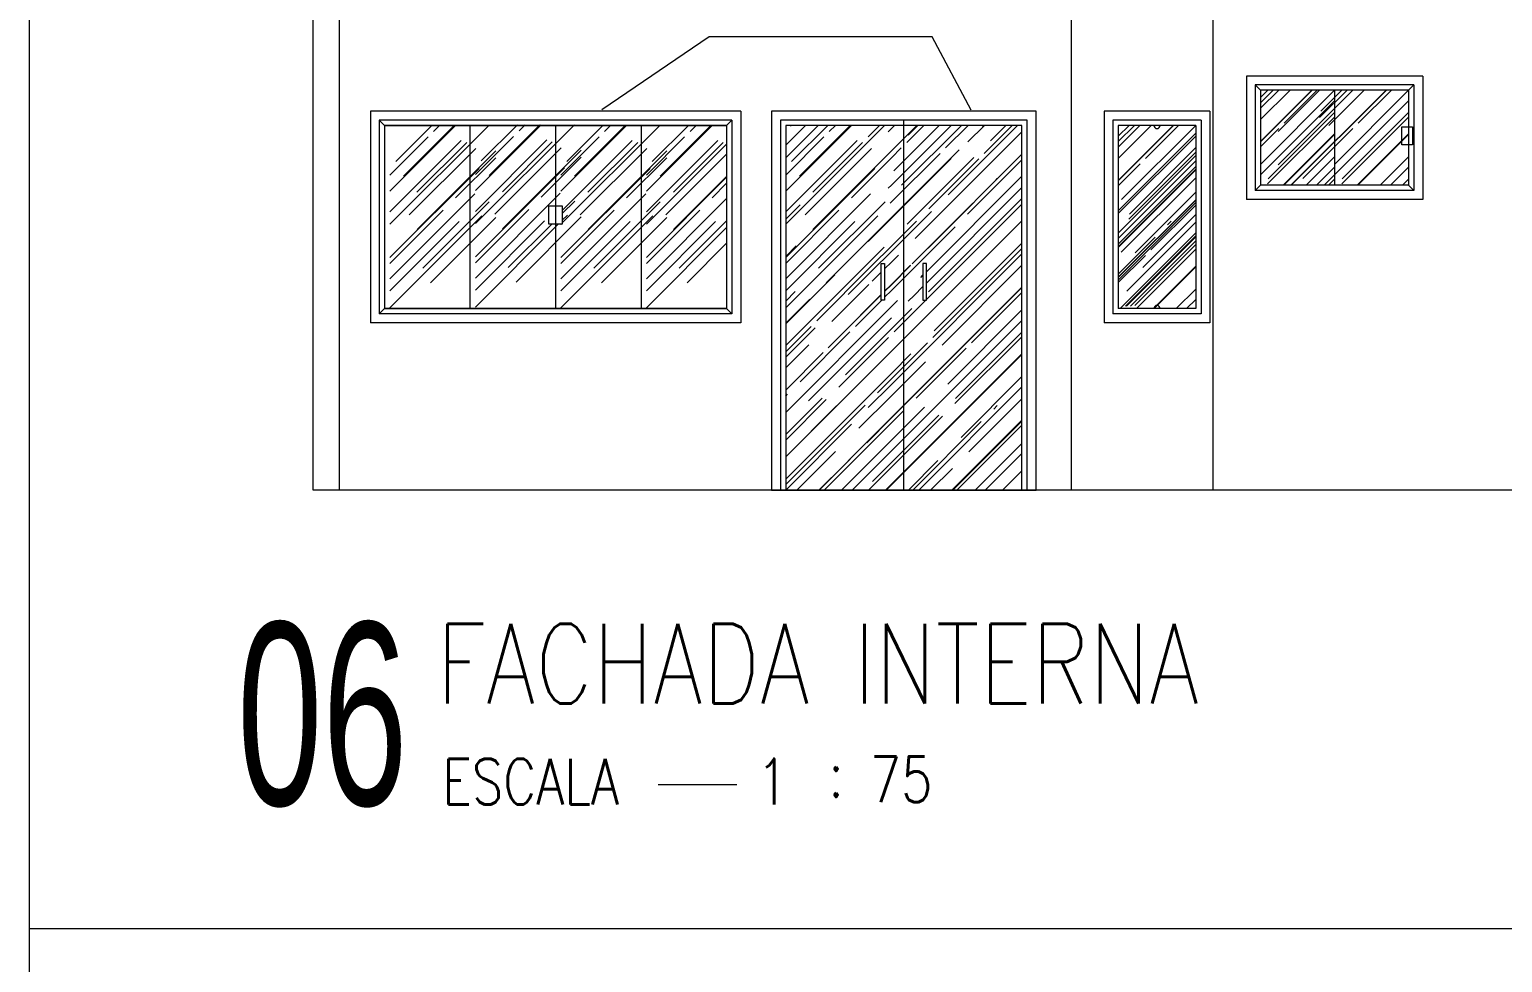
# Model space of a CAD drawing. Header units: millimetres. Extents: x 4595 to 4915, y 2085 to 2243.
# Drawn here: x 4652.58 to 4660.94, y 2150.26 to 2155.56 of the extents above; entities that cross this region are included whole.
import ezdxf
from ezdxf.enums import TextEntityAlignment as Align

# ---------------------------------------------------------------- set-up
doc = ezdxf.new("R2010")
doc.units = ezdxf.units.MM
doc.header["$LTSCALE"] = 0.8
for name, color, linetype in [('10', 254, 'Continuous'), ('COTAS', 7, 'Continuous'), ('PAGPISO', 8, 'Continuous'), ('PORTAS', 3, 'Continuous'), ('TEXTO0', 7, 'Continuous')]:
    doc.layers.add(name, color=color, linetype=linetype)
for name, color, linetype, lineweight in [('E-TXT-G', 3, 'Continuous', 30), ('E-TXT-W', 7, 'Continuous', 15), ('E-TXT-Y', 2, 'Continuous', 40)]:
    doc.layers.add(name, color=color, linetype=linetype, lineweight=lineweight)
doc.styles.add('REG140', font='romans.shx', dxfattribs={"width": 0.8, "height": 0.35})
doc.styles.add('REG80', font='romans.shx', dxfattribs={"width": 0.8, "height": 0.1})
doc.styles.add('SANSSERIF', font='sas_____.pfb', dxfattribs={"height": 1})
doc.styles.add('SANSSERIF2', font='sanssb__.ttf', dxfattribs={"width": 0.8})

# ---------------------------------------------------------------- blocks, each defined once
blk = doc.blocks.new('IND_DES')
at = {"layer": 'E-TXT-W'}
blk.add_line((0.0269, -0.2428), (0.1984, -0.2428), dxfattribs=at)
at = {"layer": 'E-TXT-G', "style": 'REG80', "width": 0.8}
for s, p in [('ESCALA', (-0.4463, -0.2864)), ('1', (0.2426, -0.2864)), (':', (0.3988, -0.2706))]:
    blk.add_text(s, height=0.1, dxfattribs=at).set_placement(p)
blk.add_attdef('ESCALA', (0.4897, -0.2812), '', height=0.1, dxfattribs=at)
at = {"layer": 'E-TXT-W', "style": 'SANSSERIF2', "width": 0.6}
blk.add_attdef('00', text='', height=0.4, dxfattribs=at).set_placement((-0.7083, -0.2881), align=Align.CENTER)
at = {"layer": 'E-TXT-Y', "style": 'REG140', "width": 0.8}
for tag, p in [('PROJETO', (-0.4563, 0.1829)), ('DESENHO', (-0.4582, -0.0658))]:
    blk.add_attdef(tag, p, '', height=0.175, dxfattribs=at)

msp = doc.modelspace()

# ---------------------------------------------------------------- linework, layer by layer
at = {"layer": '10', "color": 0, "lineweight": 13}
for p, q in [((4658.2145, 2155.013), (4656.8745, 2155.013)), ((4656.8745, 2155.013), (4656.8745, 2152.943)), ((4657.5445, 2152.943), (4657.5445, 2155.043)), ((4658.2145, 2152.943), (4658.2145, 2155.013)), ((4657.5445, 2152.943), (4657.5445, 2154.143)), ((4656.7945, 2152.943), (4658.2945, 2152.943))]:
    msp.add_line(p, q, dxfattribs=at)
for points in [[(4658.2945, 2152.943), (4658.2945, 2155.093), (4656.7945, 2155.093), (4656.7945, 2152.943)], [(4656.8445, 2152.943), (4658.2445, 2152.943), (4658.2445, 2155.043), (4656.8445, 2155.043), (4656.8445, 2152.943)]]:
    msp.add_lwpolyline(points, dxfattribs=at)
at = {"layer": 'COTAS', "color": 0, "lineweight": 13}
for points in [[(4657.4165, 2154.2296), (4657.4357, 2154.2296), (4657.4357, 2154.0214), (4657.4165, 2154.0214)], [(4657.6725, 2154.2296), (4657.6533, 2154.2296), (4657.6533, 2154.0214), (4657.6725, 2154.0214)]]:
    msp.add_lwpolyline(points, close=True, dxfattribs=at)
at = {"layer": 'PAGPISO', "color": 0, "lineweight": 13}
for p, q in [((4659.567, 2154.7918), (4659.9881, 2155.213)), ((4659.5681, 2155.1098), (4659.6713, 2155.213)), ((4659.5681, 2154.9212), (4659.8599, 2155.213)), ((4659.5681, 2155.1418), (4659.6392, 2155.213)), ((4659.5681, 2155.172), (4659.6091, 2155.213)), ((4659.5681, 2155.0457), (4659.7354, 2155.213)), ((4659.5681, 2154.9193), (4659.8618, 2155.213)), ((4659.6681, 2154.9784), (4659.9027, 2155.213)), ((4659.6681, 2154.7898), (4660.0913, 2155.213)), ((4659.6681, 2154.9784), (4659.9027, 2155.213)), ((4659.7028, 2155.0257), (4659.8901, 2155.213)), ((4659.7399, 2154.673), (4660.2799, 2155.213)), ((4659.7418, 2154.673), (4660.2818, 2155.213)), ((4659.9031, 2155.0568), (4660.0592, 2155.213)), ((4659.9106, 2155.0945), (4660.0291, 2155.213)), ((4659.9549, 2155.0125), (4660.1554, 2155.213)), ((4659.987, 2154.7918), (4660.4081, 2155.213)), ((4660.1228, 2155.0257), (4660.3101, 2155.213)), ((4659.5681, 2154.7326), (4659.9881, 2155.1526)), ((4659.6113, 2154.7098), (4659.9881, 2155.0866)), ((4659.9285, 2154.673), (4660.4081, 2155.1526)), ((4660.0313, 2154.7098), (4660.4081, 2155.0866)), ((4654.6293, 2154.6402), (4655.002, 2155.013)), ((4654.6293, 2154.4516), (4655.1906, 2155.013)), ((4654.6627, 2154.8076), (4654.8681, 2155.013)), ((4654.707, 2154.7255), (4654.9945, 2155.013)), ((4654.8768, 2154.9782), (4654.9115, 2155.013)), ((4655.1143, 2154.6438), (4655.487, 2155.0166)), ((4655.1143, 2154.4552), (4655.6756, 2155.0166)), ((4655.1477, 2154.8112), (4655.3531, 2155.0166)), ((4655.192, 2154.7291), (4655.4795, 2155.0166)), ((4655.3618, 2154.9818), (4655.3965, 2155.0166)), ((4655.5993, 2154.6402), (4655.972, 2155.013)), ((4655.6069, 2154.4592), (4656.1606, 2155.013)), ((4655.6327, 2154.8076), (4655.8381, 2155.013)), ((4655.677, 2154.7255), (4655.9645, 2155.013)), ((4655.8468, 2154.9782), (4655.8815, 2155.013)), ((4656.0843, 2154.6402), (4656.457, 2155.013)), ((4656.1177, 2154.8076), (4656.3231, 2155.013)), ((4656.162, 2154.7255), (4656.4495, 2155.013)), ((4656.3318, 2154.9782), (4656.3665, 2155.013)), ((4656.8745, 2154.8288), (4657.0587, 2155.013)), ((4656.8745, 2154.6402), (4657.2472, 2155.013)), ((4656.8745, 2154.4516), (4657.4358, 2155.013)), ((4656.8745, 2154.9005), (4656.987, 2155.013)), ((4656.9023, 2155.0094), (4656.9059, 2155.013)), ((4656.908, 2154.8076), (4657.1133, 2155.013)), ((4656.9523, 2154.7255), (4657.2397, 2155.013)), ((4657.122, 2154.9782), (4657.1567, 2155.013)), ((4657.3417, 2154.9471), (4657.4075, 2155.013)), ((4657.4745, 2154.6745), (4657.813, 2155.013)), ((4657.4745, 2154.9951), (4657.4924, 2155.013)), ((4657.4745, 2154.8687), (4657.6188, 2155.013)), ((4657.4879, 2154.7557), (4657.7451, 2155.013)), ((4657.5322, 2154.6737), (4657.8715, 2155.013)), ((4657.5614, 2154.916), (4657.6584, 2155.013)), ((4657.569, 2154.9575), (4657.6244, 2155.013)), ((4657.7811, 2154.8849), (4657.9092, 2155.013)), ((4657.7953, 2154.618), (4658.1902, 2155.013)), ((4657.9084, 2154.9198), (4658.0016, 2155.013)), ((4657.9914, 2155.0065), (4657.9978, 2155.013)), ((4658.0008, 2154.8538), (4658.16, 2155.013)), ((4658.0357, 2154.9245), (4658.1242, 2155.013)), ((4658.7607, 2154.8893), (4658.8843, 2155.013)), ((4658.7607, 2154.7007), (4659.0729, 2155.013)), ((4658.7607, 2154.9213), (4658.8523, 2155.013)), ((4658.7607, 2154.9515), (4658.8221, 2155.013)), ((4658.7607, 2154.8252), (4658.9484, 2155.013)), ((4658.7607, 2154.6988), (4659.0748, 2155.013)), ((4658.78, 2154.5918), (4659.2011, 2155.013)), ((4658.9158, 2154.8257), (4659.1031, 2155.013)), ((4659.6085, 2154.6806), (4659.9881, 2155.0602)), ((4660.0285, 2154.6806), (4660.4081, 2155.0602)), ((4654.6293, 2154.7307), (4654.8457, 2154.9471)), ((4654.6293, 2154.5214), (4655.0342, 2154.9264)), ((4654.7825, 2154.6331), (4655.0654, 2154.916)), ((4655.1143, 2154.7343), (4655.3307, 2154.9507)), ((4655.1143, 2154.525), (4655.5192, 2154.93)), ((4655.2675, 2154.6367), (4655.5504, 2154.9196)), ((4655.5993, 2154.7307), (4655.8157, 2154.9471)), ((4655.6069, 2154.529), (4656.0042, 2154.9264)), ((4655.7525, 2154.6331), (4656.0354, 2154.916)), ((4656.0843, 2154.7307), (4656.3007, 2154.9471)), ((4656.0843, 2154.5214), (4656.4892, 2154.9264)), ((4656.2375, 2154.6331), (4656.5204, 2154.916)), ((4656.8745, 2154.7307), (4657.0909, 2154.9471)), ((4656.8745, 2154.5214), (4657.2795, 2154.9264)), ((4657.0277, 2154.6331), (4657.3106, 2154.916)), ((4657.4558, 2154.9764), (4657.4745, 2154.9951)), ((4657.6086, 2154.371), (4658.2145, 2154.977)), ((4658.7607, 2154.5279), (4659.2011, 2154.9684)), ((4658.7607, 2154.5279), (4659.2011, 2154.9684)), ((4658.7607, 2154.5121), (4659.2011, 2154.9526)), ((4659.5681, 2154.891), (4659.6717, 2154.9945)), ((4659.6971, 2154.673), (4659.9881, 2154.964)), ((4659.7008, 2154.673), (4659.9881, 2154.9603)), ((4659.8088, 2154.7117), (4660.0917, 2154.9945)), ((4660.1171, 2154.673), (4660.4081, 2154.964)), ((4660.1208, 2154.673), (4660.4081, 2154.9603)), ((4654.7391, 2154.5049), (4655.1163, 2154.8821)), ((4654.7834, 2154.4229), (4655.2293, 2154.8687)), ((4655.2241, 2154.5085), (4655.6013, 2154.8857)), ((4655.2684, 2154.4265), (4655.7143, 2154.8723)), ((4655.4872, 2154.6056), (4655.7143, 2154.8327)), ((4655.7091, 2154.5049), (4656.0863, 2154.8821)), ((4655.7534, 2154.4229), (4656.1993, 2154.8687)), ((4656.0843, 2154.4516), (4656.5393, 2154.9066)), ((4656.1941, 2154.5049), (4656.5393, 2154.8501)), ((4656.9843, 2154.5049), (4657.3615, 2154.8821)), ((4657.0287, 2154.4229), (4657.4745, 2154.8687)), ((4657.4745, 2154.8291), (4657.5303, 2154.8849)), ((4657.4745, 2154.4897), (4657.8594, 2154.8745)), ((4657.4745, 2154.5783), (4657.75, 2154.8538)), ((4657.6821, 2154.3163), (4658.2145, 2154.8487)), ((4658.7607, 2154.4015), (4659.2011, 2154.842)), ((4658.8215, 2154.4806), (4659.2011, 2154.8602)), ((4658.8243, 2154.5098), (4659.2011, 2154.8866)), ((4659.8272, 2154.673), (4659.9881, 2154.8339)), ((4660.2472, 2154.673), (4660.4081, 2154.8339)), ((4654.6293, 2154.2631), (4655.1351, 2154.7689)), ((4655.0022, 2154.602), (4655.2293, 2154.8291)), ((4655.1143, 2154.2667), (4655.6201, 2154.7725)), ((4655.5993, 2154.2631), (4656.1051, 2154.7689)), ((4655.9722, 2154.602), (4656.1993, 2154.8291)), ((4656.8745, 2154.2631), (4657.3804, 2154.7689)), ((4657.2474, 2154.602), (4657.4745, 2154.8291)), ((4657.4745, 2154.4859), (4657.8141, 2154.8255)), ((4657.5642, 2154.453), (4657.9414, 2154.8302)), ((4657.6868, 2154.5398), (4657.9697, 2154.8227)), ((4657.9065, 2154.5087), (4658.2145, 2154.8167)), ((4658.7607, 2154.3713), (4659.2011, 2154.8118)), ((4658.7607, 2154.6705), (4658.8847, 2154.7945)), ((4658.7607, 2154.3393), (4659.2011, 2154.7798)), ((4658.7607, 2154.3235), (4659.2011, 2154.764)), ((4658.7607, 2154.3198), (4659.2011, 2154.7603)), ((4659.8856, 2154.673), (4659.9881, 2154.7754)), ((4660.3056, 2154.673), (4660.4081, 2154.7754)), ((4656.0843, 2154.2631), (4656.5393, 2154.7181)), ((4656.2384, 2154.4229), (4656.5393, 2154.7237)), ((4656.4572, 2154.602), (4656.5393, 2154.6841)), ((4657.4558, 2154.6558), (4657.4745, 2154.6745)), ((4657.6725, 2154.1822), (4658.2145, 2154.7242)), ((4658.0678, 2154.7039), (4658.0745, 2154.7106)), ((4658.7779, 2154.2925), (4659.2011, 2154.7157)), ((4659.9535, 2154.673), (4659.9881, 2154.7075)), ((4660.3735, 2154.673), (4660.4081, 2154.7075)), ((4654.6293, 2154.1424), (4655.1106, 2154.6237)), ((4655.1143, 2154.146), (4655.5956, 2154.6273)), ((4655.5993, 2154.1424), (4656.0806, 2154.6237)), ((4655.6069, 2154.5122), (4655.6777, 2154.583)), ((4656.0843, 2154.1424), (4656.5393, 2154.5974)), ((4656.8745, 2154.1424), (4657.3559, 2154.6237)), ((4657.6725, 2154.1181), (4658.2145, 2154.6601)), ((4657.6849, 2154.0683), (4658.2145, 2154.5979)), ((4658.7607, 2154.1507), (4659.2011, 2154.5912)), ((4658.7607, 2154.1488), (4659.2011, 2154.5893)), ((4658.8564, 2154.2891), (4659.2011, 2154.6339)), ((4654.6293, 2154.2291), (4654.9315, 2154.5313)), ((4654.6293, 2153.9783), (4655.1512, 2154.5002)), ((4654.8155, 2154.2022), (4655.1927, 2154.5794)), ((4655.1143, 2154.2327), (4655.4165, 2154.5349)), ((4655.5993, 2154.2291), (4655.9015, 2154.5313)), ((4655.5993, 2153.9783), (4656.1212, 2154.5002)), ((4655.6069, 2154.4745), (4655.6362, 2154.5038)), ((4655.7855, 2154.2022), (4656.1627, 2154.5794)), ((4656.0843, 2154.2291), (4656.3865, 2154.5313)), ((4656.8745, 2154.4799), (4656.957, 2154.5624)), ((4656.8745, 2154.2291), (4657.1767, 2154.5313)), ((4656.8745, 2153.9783), (4657.3964, 2154.5002)), ((4657.0607, 2154.2022), (4657.4379, 2154.5794)), ((4657.4671, 2154.5709), (4657.4745, 2154.5783)), ((4657.4745, 2154.2973), (4657.701, 2154.5238)), ((4657.4897, 2153.8411), (4658.2145, 2154.5658)), ((4657.591, 2154.2271), (4657.9358, 2154.5718)), ((4658.7607, 2154.1349), (4659.2011, 2154.5754)), ((4658.9007, 2154.2071), (4659.2011, 2154.5075)), ((4658.9458, 2154.3057), (4659.2011, 2154.561)), ((4654.6293, 2154.0745), (4655.022, 2154.4672)), ((4654.8598, 2154.1202), (4655.2293, 2154.4897)), ((4655.1143, 2154.0781), (4655.507, 2154.4708)), ((4655.1143, 2153.9819), (4655.5847, 2154.4523)), ((4655.3005, 2154.2058), (4655.547, 2154.4523)), ((4655.3448, 2154.1238), (4655.7143, 2154.4933)), ((4655.5993, 2154.0745), (4655.992, 2154.4672)), ((4655.5993, 2154.4516), (4655.5999, 2154.4523)), ((4655.8298, 2154.1202), (4656.1993, 2154.4897)), ((4656.0843, 2154.0745), (4656.477, 2154.4672)), ((4656.0843, 2153.9783), (4656.5393, 2154.4333)), ((4656.2705, 2154.2022), (4656.5393, 2154.471)), ((4656.8745, 2154.0745), (4657.2672, 2154.4672)), ((4657.105, 2154.1202), (4657.4745, 2154.4897)), ((4657.3427, 2154.354), (4657.4745, 2154.4859)), ((4657.4745, 2153.7315), (4658.2145, 2154.4715)), ((4657.4745, 2153.7315), (4658.2145, 2154.4715)), ((4657.4745, 2154.3275), (4657.6161, 2154.4691)), ((4657.6025, 2154.2046), (4657.8358, 2154.4379)), ((4658.81, 2154.0718), (4659.2011, 2154.463)), ((4659.0412, 2154.4494), (4659.0611, 2154.4694)), ((4656.3148, 2154.1202), (4656.5393, 2154.3447)), ((4657.717, 2153.8477), (4658.2145, 2154.3452)), ((4658.7607, 2154.1689), (4658.9705, 2154.3787)), ((4658.7715, 2153.973), (4659.2011, 2154.4026)), ((4658.8016, 2153.9873), (4659.2011, 2154.3869)), ((4658.8073, 2153.9873), (4659.2011, 2154.3812)), ((4658.8299, 2153.9873), (4659.2011, 2154.3586)), ((4658.8543, 2153.9898), (4659.2011, 2154.3366)), ((4656.8745, 2154.2687), (4656.9344, 2154.3286)), ((4656.8745, 2153.7633), (4657.4322, 2154.321)), ((4657.3657, 2154.2187), (4657.4745, 2154.3275)), ((4657.3657, 2154.1885), (4657.4745, 2154.2973)), ((4657.4745, 2153.543), (4658.2145, 2154.283)), ((4657.4745, 2154.237), (4657.5143, 2154.2767)), ((4657.7094, 2153.81), (4658.2145, 2154.315)), ((4658.7607, 2154.1205), (4658.9147, 2154.2745)), ((4658.8639, 2153.973), (4659.2011, 2154.3102)), ((4656.8745, 2153.8859), (4657.1541, 2154.1654)), ((4657.0503, 2153.9033), (4657.3657, 2154.2187)), ((4657.2295, 2154.0523), (4657.3657, 2154.1885)), ((4657.3657, 2154.1282), (4657.4165, 2154.179)), ((4657.4357, 2154.1982), (4657.4745, 2154.237)), ((4657.4745, 2154.1106), (4657.5833, 2154.2194)), ((4657.4745, 2154.1087), (4657.5833, 2154.2175)), ((4657.4745, 2154.0767), (4657.6025, 2154.2046)), ((4657.6406, 2154.1504), (4657.6533, 2154.163)), ((4657.7613, 2153.7656), (4658.2145, 2154.2188)), ((4658.9601, 2153.973), (4659.2011, 2154.214)), ((4658.9638, 2153.973), (4659.2011, 2154.2103)), ((4657.1371, 2153.8995), (4657.3465, 2154.109)), ((4657.4357, 2154.0718), (4657.4745, 2154.1106)), ((4657.4357, 2154.0699), (4657.4745, 2154.1087)), ((4657.4745, 2153.3544), (4658.2145, 2154.0944)), ((4657.4745, 2153.3525), (4658.2145, 2154.0925)), ((4657.6025, 2154.0481), (4657.6533, 2154.0989)), ((4659.0902, 2153.973), (4659.2011, 2154.0839)), ((4656.8745, 2154.016), (4656.9287, 2154.0702)), ((4656.8745, 2153.8897), (4657.0107, 2154.0259)), ((4657.1163, 2153.7506), (4657.4165, 2154.0507)), ((4657.1814, 2153.8175), (4657.4165, 2154.0526)), ((4657.27, 2153.8722), (4657.4192, 2154.0214)), ((4657.4357, 2154.0379), (4657.4745, 2154.0767)), ((4657.4745, 2153.9842), (4657.5086, 2154.0183)), ((4657.569, 2154.0146), (4657.6025, 2154.0481)), ((4657.9292, 2153.7788), (4658.2145, 2154.0642)), ((4659.1487, 2153.973), (4659.2011, 2154.0254)), ((4656.8745, 2153.3842), (4657.4745, 2153.9842)), ((4657.0032, 2153.4488), (4657.4745, 2153.9201)), ((4657.4745, 2153.8579), (4657.5906, 2153.974)), ((4657.4745, 2153.9201), (4657.4747, 2153.9203)), ((4657.7934, 2153.545), (4658.2145, 2153.9661)), ((4656.8745, 2153.7275), (4657.0192, 2153.8722)), ((4656.8745, 2153.6973), (4657.0409, 2153.8637)), ((4656.9561, 2153.5582), (4657.2389, 2153.8411)), ((4657.2135, 2153.5969), (4657.4745, 2153.8579)), ((4657.4745, 2153.1658), (4658.2145, 2153.9058)), ((4657.8377, 2153.463), (4658.2145, 2153.8398)), ((4656.8745, 2153.637), (4657.0051, 2153.7675)), ((4657.1758, 2153.5271), (4657.4586, 2153.81)), ((4657.4745, 2153.575), (4657.6783, 2153.7788)), ((4657.6152, 2153.4648), (4657.898, 2153.7477)), ((4657.8349, 2153.4337), (4658.2145, 2153.8134)), ((4656.8745, 2153.5106), (4657.0871, 2153.7232)), ((4657.2578, 2153.5148), (4657.4745, 2153.7315)), ((4657.4558, 2153.7128), (4657.4745, 2153.7315)), ((4657.4745, 2152.9772), (4658.2145, 2153.7172)), ((4657.4745, 2153.6052), (4657.585, 2153.7157)), ((4657.4745, 2152.9734), (4658.2145, 2153.7134)), ((4657.4745, 2153.4788), (4657.667, 2153.6713)), ((4656.8745, 2153.0052), (4657.4745, 2153.6052)), ((4656.89, 2153.1471), (4657.3615, 2153.6185)), ((4657.8697, 2153.2423), (4658.2145, 2153.5871)), ((4657.3427, 2153.4111), (4657.4745, 2153.543)), ((4657.3955, 2153.496), (4657.4745, 2153.575)), ((4657.6289, 2152.943), (4658.2145, 2153.5286)), ((4656.8745, 2153.4767), (4656.8853, 2153.4875)), ((4656.8745, 2153.2579), (4657.0815, 2153.4648)), ((4656.8745, 2153.2258), (4657.105, 2153.4564)), ((4656.8745, 2152.975), (4657.3247, 2153.4252)), ((4656.8745, 2153.1315), (4657.1635, 2153.4205)), ((4657.2898, 2153.2942), (4657.4745, 2153.4788)), ((4657.4745, 2153.2261), (4657.6614, 2153.413)), ((4657.9141, 2153.1603), (4658.2145, 2153.4607)), ((4658.0546, 2153.4026), (4658.0745, 2153.4226)), ((4657.2295, 2153.1094), (4657.4745, 2153.3544)), ((4657.3342, 2153.2121), (4657.4745, 2153.3525)), ((4657.4745, 2153.3242), (4657.5444, 2153.3941)), ((4657.4745, 2153.0998), (4657.7434, 2153.3687)), ((4657.4745, 2153.0734), (4657.7641, 2153.363)), ((4657.5949, 2152.943), (4657.9838, 2153.3319)), ((4657.815, 2152.9405), (4658.2145, 2153.34)), ((4657.8207, 2152.9405), (4658.2145, 2153.3344)), ((4656.8745, 2152.943), (4657.2484, 2153.3168)), ((4657.0933, 2152.943), (4657.4745, 2153.3242)), ((4657.8433, 2152.9405), (4658.2145, 2153.3117)), ((4656.9386, 2152.943), (4657.1578, 2153.1622)), ((4657.1913, 2152.943), (4657.4745, 2153.2261)), ((4657.2517, 2152.943), (4657.4745, 2153.1658)), ((4657.9494, 2152.943), (4658.2145, 2153.208)), ((4657.065, 2152.943), (4657.2399, 2153.1178)), ((4657.3662, 2152.9915), (4657.4745, 2153.0998)), ((4657.5704, 2152.943), (4657.7377, 2153.1103)), ((4658.006, 2152.943), (4658.2145, 2153.1514)), ((4657.0631, 2152.943), (4657.1352, 2153.0151)), ((4657.3441, 2152.943), (4657.4745, 2153.0734)), ((4657.6967, 2152.943), (4657.8198, 2153.066)), ((4658.1046, 2152.943), (4658.2145, 2153.0529)), ((4657.4403, 2152.943), (4657.4745, 2152.9772)), ((4657.444, 2152.943), (4657.4745, 2152.9734))]:
    msp.add_line(p, q, dxfattribs=at)
at = {"layer": 'PORTAS', "color": 0, "lineweight": 13}
for p, q in [((4654.194, 2152.943), (4654.194, 2157.943)), ((4654.344, 2152.943), (4654.344, 2157.943)), ((4658.4945, 2155.943), (4658.4945, 2152.943)), ((4659.2981, 2155.943), (4659.2981, 2152.943)), ((4660.4881, 2155.293), (4659.4881, 2155.293)), ((4659.4881, 2155.293), (4659.4881, 2154.593)), ((4660.4881, 2155.293), (4660.4881, 2154.593)), ((4660.4381, 2155.243), (4659.5381, 2155.243)), ((4659.5381, 2155.243), (4659.5381, 2154.643)), ((4659.5681, 2155.213), (4659.5381, 2155.243)), ((4660.4081, 2155.213), (4659.5681, 2155.213)), ((4659.5681, 2155.213), (4659.5681, 2154.673)), ((4659.9881, 2155.213), (4659.9881, 2154.673)), ((4660.4081, 2155.213), (4660.4381, 2155.243)), ((4660.4081, 2155.213), (4660.4081, 2154.673)), ((4660.4381, 2155.243), (4660.4381, 2154.643)), ((4656.6193, 2155.093), (4654.5193, 2155.093)), ((4654.5193, 2155.093), (4654.5193, 2153.893)), ((4656.6193, 2155.093), (4656.6193, 2153.893)), ((4659.2811, 2155.093), (4658.6807, 2155.093)), ((4658.6807, 2155.093), (4658.6807, 2153.893)), ((4659.2811, 2155.093), (4659.2811, 2153.893)), ((4656.5693, 2155.043), (4654.5693, 2155.043)), ((4654.5693, 2155.043), (4654.5693, 2153.943)), ((4654.5993, 2155.013), (4654.5693, 2155.043)), ((4656.5393, 2155.013), (4654.5993, 2155.013)), ((4654.5993, 2155.013), (4654.5993, 2153.973)), ((4654.5993, 2155.013), (4655.5693, 2155.013)), ((4655.0843, 2153.973), (4655.0843, 2155.013)), ((4655.0843, 2155.013), (4656.0543, 2155.013)), ((4655.5693, 2155.013), (4655.5693, 2153.973)), ((4655.5693, 2155.013), (4656.5393, 2155.013)), ((4656.0543, 2155.013), (4656.0543, 2153.973)), ((4656.5393, 2155.013), (4656.5693, 2155.043)), ((4656.5393, 2155.013), (4656.5393, 2153.973)), ((4656.5693, 2155.043), (4656.5693, 2153.943)), ((4658.2445, 2155.043), (4656.8445, 2155.043)), ((4659.2311, 2155.043), (4658.7307, 2155.043)), ((4658.7307, 2155.043), (4658.7307, 2153.943)), ((4659.2011, 2155.013), (4658.7607, 2155.013)), ((4658.7607, 2155.013), (4658.7607, 2153.973)), ((4659.2011, 2155.013), (4659.2011, 2153.973)), ((4659.2311, 2155.043), (4659.2311, 2153.943)), ((4660.4299, 2155.0056), (4660.4299, 2155.0056)), ((4660.4299, 2155.0056), (4660.4299, 2154.9023)), ((4659.5381, 2154.643), (4659.5681, 2154.673)), ((4660.4081, 2154.673), (4659.5681, 2154.673)), ((4660.4381, 2154.643), (4660.4081, 2154.673)), ((4660.4881, 2154.593), (4659.4881, 2154.593)), ((4660.4381, 2154.643), (4659.5381, 2154.643)), ((4654.5693, 2153.943), (4654.5993, 2153.973)), ((4656.5693, 2153.943), (4654.5693, 2153.943)), ((4656.5393, 2153.973), (4654.5993, 2153.973)), ((4654.5993, 2153.973), (4655.5693, 2153.973)), ((4654.5993, 2153.973), (4655.0843, 2153.973)), ((4655.5693, 2153.973), (4656.5393, 2153.973)), ((4656.5693, 2153.943), (4656.5393, 2153.973)), ((4659.2311, 2153.943), (4658.7307, 2153.943)), ((4659.2011, 2153.973), (4658.7607, 2153.973)), ((4656.6193, 2153.893), (4654.5193, 2153.893)), ((4659.2811, 2153.893), (4658.6807, 2153.893)), ((4662.194, 2152.943), (4654.194, 2152.943))]:
    msp.add_line(p, q, dxfattribs=at)
msp.add_lwpolyline([(4660.4299, 2154.9023), (4660.3705, 2154.9023), (4660.3705, 2155.0056), (4660.4299, 2155.0056)], dxfattribs=at)
msp.add_lwpolyline([(4655.5317, 2154.5556), (4655.6069, 2154.5556), (4655.6069, 2154.4523), (4655.5317, 2154.4523)], close=True, dxfattribs=at)
for centre, start, end in [((4658.9809, 2155.013), 180, 0), ((4658.9809, 2153.973), 0, 180)]:
    msp.add_arc(centre, 0.0183, start, end, dxfattribs=at)
at = {"layer": 'TEXTO0', "color": 0, "linetype": 'ByBlock', "lineweight": 13}
for p, q in [((4652.5846, 2145.1556), (4652.5846, 2178.9978)), ((4652.5846, 2150.4534), (4652.5846, 2159.0225)), ((4665.4967, 2150.4534), (4652.5846, 2150.4534))]:
    msp.add_line(p, q, dxfattribs=at)
msp.add_lwpolyline([(4657.9271, 2155.0997), (4657.705, 2155.5157), (4656.4402, 2155.5157), (4655.8317, 2155.1005)], dxfattribs=at)

# ---------------------------------------------------------------- block references
at = {"color": 0, "lineweight": 13}
ref = msp.add_blockref('IND_DES', (4656.0823, 2151.9019), dxfattribs=dict(at, xscale=2.591993519999988, yscale=2.591993519999988, zscale=2.591993519999988))
ref.add_attrib('00', '06', dxfattribs={"layer": 'E-TXT-W', "height": 1.0368, "style": 'SANSSERIF', "width": 0.6}).set_placement((4654.2465, 2151.1552), align=Align.CENTER)
ref.add_attrib('DESENHO', 'FACHADA INTERNA', (4654.8947, 2151.7313), dxfattribs={"layer": 'E-TXT-Y', "height": 0.453599, "style": 'REG140', "width": 0.8})
ref.add_attrib('ESCALA', '75', (4657.3517, 2151.1729), dxfattribs={"layer": 'E-TXT-G', "height": 0.2592, "style": 'REG80', "width": 0.8})

doc.saveas('drawing.dxf')
